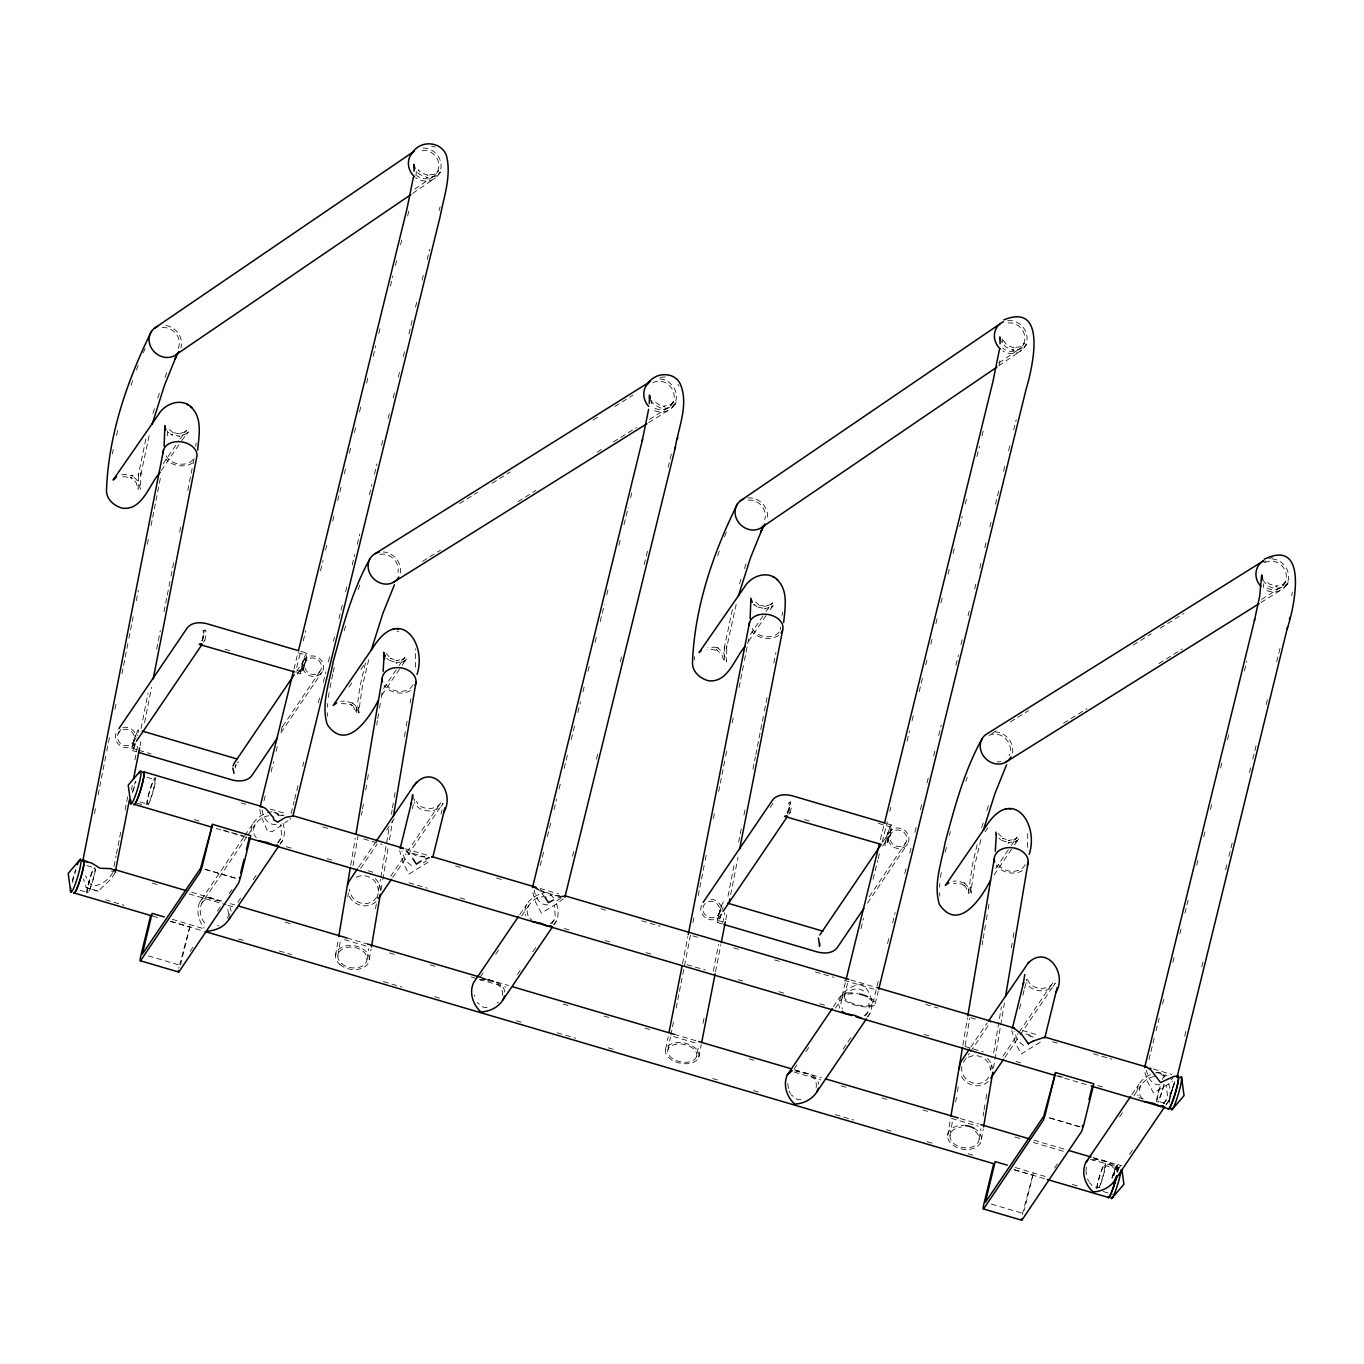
<?xml version="1.0" encoding="UTF-8"?>
<svg xmlns="http://www.w3.org/2000/svg" width="1364" height="1364" viewBox="0 0 1364 1364"><rect width="100%" height="100%" fill="white"/><g stroke="black" fill="none" stroke-linecap="round" stroke-linejoin="round"><path stroke-width="0.75" stroke-dasharray="5 3.75" d="M167.499 430.939L167.124 439.668M259.825 809.21L260.729 815.263L267.668 831.614L272.203 831.682L288.009 820.685M262.127 809.892C262.706 817.548 269.185 827.027 277.949 823.822M415.44 667.354L415.304 648.701M1027.586 847.317L1027.757 832.79M651.634 403.642L651.839 400.419M1002.523 342.415L1002.608 339.039M228.623 914.545L227.328 906.685M251.147 831.426C251.112 819.338 264.122 811.87 275.017 811.495L279.944 817.241M502.31 995.379C504.544 983.239 486.539 975.72 477.451 981.551M816.115 1087.5C818.315 1076.537 804.726 1071.217 795.911 1071.627M1114.456 1175.325C1116.69 1163.185 1098.685 1155.683 1089.614 1161.497M327.343 707.268L327.718 703.364M939.506 887.231L939.864 883.326M195.768 446.454L196.126 442.993M782.118 615.505L782.476 612.044M115.053 872.943L110.859 879.234L98.14 891.152L86.154 887.606L83.426 878.962M180.508 965.081L190.397 924.656L179.724 964.365M415.952 175.53L416.429 171.54M1263.32 587.509L1263.797 583.587M1085.983 1170.841L1086.46 1167.09M1291.759 595.676L1292.356 591.942M335.527 955.533L338.357 938.756M350.719 865.305L355.305 838.042M337.846 955.806L340.659 939.012M347.735 897.052L348.434 892.857M353.02 865.577L357.982 836.2M361.511 815.212L362.21 811.017M362.568 808.92L363.625 802.629M365.74 790.029L367.155 781.64M367.513 779.543L368.57 773.252M376.703 724.983L377.402 720.789M377.76 718.692L379.175 710.286M379.516 708.189L380.931 699.8M381.289 697.703L382.346 691.412M367.001 959.216L368.774 948.713M375.492 908.799L376.907 900.393M377.265 898.296L380.437 879.388M380.795 877.274L389.286 826.857M391.4 814.257L392.116 810.063M392.457 807.965L393.872 799.56M394.23 797.463L395.645 789.057M404.494 736.543L405.909 728.137M406.25 726.04L407.666 717.635M410.138 702.92L410.854 698.726M369.32 959.472L371.076 948.969M380.982 890.146L382.397 881.741M382.755 879.644L388.058 848.135M389.473 839.73L392.662 820.821M947.69 1135.496L950.503 1118.702M962.865 1045.267L967.468 1017.987M949.992 1135.769L952.822 1118.974M955.653 1102.197L957.051 1093.792M957.409 1091.694L958.466 1085.403M965.183 1045.54L969.77 1018.26M982.131 944.809L982.847 940.614M983.205 938.517L984.262 932.226M984.603 930.112L986.019 921.723M986.377 919.626L987.792 911.237M988.15 909.14L989.207 902.832M979.164 1139.162L980.921 1128.659M983.052 1116.059L983.751 1111.865M984.109 1109.75L985.524 1101.362M985.882 1099.248L987.297 1090.842M990.827 1069.836L992.242 1061.448M993.657 1053.042L1001.432 1006.82M1011.338 947.997L1012.753 939.608M1013.111 937.494L1014.526 929.106M981.466 1139.434L983.239 1128.932M993.486 1068.012L1004.45 1002.881M328.264 697.498L329.662 689.587M330.003 687.609L332.748 674.123M940.427 877.461L941.467 871.528M414.213 800.787L414.52 799.168M999.13 364.734L999.863 360.846M1026.359 980.75L1026.666 979.13M94.474 813.609L95.702 807.352M98.174 794.837L99.401 788.562M99.811 786.482L101.038 780.208M101.448 778.128L102.675 771.871M103.084 769.773L106.375 753.081M106.784 750.984L108.012 744.727M108.421 742.647L109.649 736.372M114.985 709.246L116.213 702.972M121.942 673.748L123.169 667.49M123.595 665.41L124.823 659.136M125.232 657.056L128.506 640.347M128.915 638.267L130.143 632.009M130.552 629.912L131.779 623.655M132.206 621.575L133.433 615.3M136.298 600.689L138.344 590.254M147.363 544.338L148.591 538.064M151.063 525.549L152.291 519.275M152.7 517.195L153.927 510.937M154.337 508.84L155.564 502.583M155.973 500.486L160.901 475.439M113.996 866.328L116.059 855.893M116.469 853.796L117.696 847.538M118.105 845.458L119.333 839.184M119.742 837.104L120.97 830.829M125.079 809.96L126.306 803.703M126.716 801.606L127.943 795.348M134.917 759.85L138.19 743.158M141.072 728.529L148.045 693.048M156.655 649.196L160.338 630.407M164.038 611.618L165.266 605.36M165.675 603.28L166.902 597.006M167.312 594.926L170.585 578.217M170.994 576.137L172.239 569.862M172.648 567.782L173.876 561.525M179.605 532.284L180.849 526.027M187.806 490.546L192.733 465.482M193.142 463.402L194.37 457.128M131.438 789.62L132.257 785.442M140.049 745.784L140.867 741.607M144.567 722.818L151.523 687.32M665.734 1049.086L668.189 1036.606M682.512 963.751L687.814 936.693M668.002 1049.649L670.457 1037.151M670.866 1035.071L672.094 1028.831M672.503 1026.751L673.731 1020.494M676.169 1008.013L677.397 1001.773M677.806 999.693L679.033 993.435M679.442 991.355L680.67 985.115M681.079 983.035L690.491 935.158M692.946 922.661L694.174 916.42M698.249 895.602L699.476 889.362M699.885 887.282L701.113 881.025M701.522 878.945L704.796 862.304M705.205 860.224L706.433 853.966M713.389 818.588L714.617 812.33M718.692 791.529L719.919 785.272M720.328 783.192L725.239 758.214M725.648 756.133L726.876 749.893M732.195 722.835L733.423 716.577M739.135 687.439L740.362 681.199M740.771 679.119L744.045 662.461M744.454 660.381L745.682 654.14M746.091 652.043L747.319 645.803M747.728 643.723L748.955 637.482M696.51 1056.606A14.697 8.883 11.1 0 0 677.55 1044.04A14.697 8.883 11.1 0 0 672.708 1058.737A14.697 8.883 11.1 0 0 696.51 1056.606L698.556 1046.188M703.057 1023.29L704.284 1017.033M713.287 971.219L718.606 944.144M722.698 923.309L724.744 912.891M728.018 896.233L734.548 862.918M738.64 842.082L739.868 835.842M740.277 833.762L741.505 827.505M743.96 815.007L745.187 808.767M752.962 769.194L755.417 756.696M755.827 754.616L757.054 748.359M757.463 746.279L758.691 740.038M759.1 737.958L760.328 731.701M760.737 729.621L761.965 723.363M762.374 721.283L764.011 712.963M764.42 710.883L765.647 704.625M766.057 702.545L767.284 696.288M773.831 662.972L775.877 652.555M698.777 1057.151A17.033 10.298 11.1 0 0 676.8 1042.59A17.033 10.298 11.1 0 0 671.19 1059.623A17.033 10.298 11.1 0 0 698.777 1057.151L701.232 1044.654M715.537 971.765L720.857 944.689M725.767 919.694L727.404 911.357M730.678 894.699L738.043 857.206M112.325 453.666L113.246 449.608M333.174 672.23L334.453 666.57M945.337 852.193L946.616 846.533M202.571 640.228L204.464 632.385M787.949 812.296L789.841 804.47M439.174 210.55L440.078 206.731M235.665 766.585L236.143 764.641M293.976 669.008L298 652.606M264.019 800.685L265.537 794.53M271.078 771.99L273.584 761.743M276.108 751.496L277.608 745.341M281.137 731.002L282.655 724.847M296.738 667.473L300.779 651.071M303.285 640.824L305.809 630.577M320.506 570.766L323.029 560.451M325.57 550.135L327.087 543.946M332.663 521.253L334.692 513M337.726 500.639L341.273 486.198M344.308 473.82L345.825 467.63M349.372 453.189L350.889 447M354.435 432.558L355.97 426.386M359.516 411.945L361.034 405.756M366.609 383.062L368.621 374.81M373.19 356.243L375.714 345.945M378.766 333.566L380.795 325.314M390.411 286.116L392.951 275.801M395.475 265.503L396.992 259.313M400.539 244.872L402.073 238.683M407.631 215.989L409.166 209.8M291.146 813.456L294.164 801.162M294.658 799.116L298.187 784.76M302.723 766.312L303.729 762.22M318.323 702.784L320.335 694.583M323.353 682.29L325.877 672.043M328.4 661.796L329.9 655.641M333.43 641.302L334.436 637.21M338.988 618.625L342.535 604.184M345.586 591.806L347.615 583.553M352.168 564.986L354.708 554.671M357.232 544.355L359.772 534.04M369.405 494.825L371.929 484.51M374.469 474.195L377.01 463.879M381.562 445.312L383.591 437.06M388.16 418.492L389.678 412.303M393.224 397.862L394.742 391.656M398.288 377.214L399.805 371.025M403.352 356.584L404.886 350.395M408.927 333.89L412.474 319.449M415.526 307.07L417.555 298.818M422.107 280.251L423.624 274.062M427.171 259.603L429.711 249.288M412.371 808.596L413.36 804.555M441.032 814.052L442.038 809.96M540.28 865.475L541.815 859.286M542.309 857.206L544.355 848.954M547.39 836.558L551.55 819.662M553.989 809.687L556.631 798.997M559.069 789.04L560.587 782.834M564.133 768.375L565.668 762.169M566.162 760.106L568.191 751.854M571.243 739.458L574.909 724.557M577.842 712.588L580.501 701.812M582.922 691.94L584.44 685.734M587.986 671.276L589.504 665.069M595.096 642.342L597.125 634.09M600.16 621.694L604.354 604.644M606.758 594.823L608.293 588.634M618.949 545.242L620.978 536.99M624.013 524.577L628.224 507.459M630.611 497.724L632.146 491.534M572.556 856.285L574.585 848.016M596.443 759.066L598.472 750.797M620.33 661.847L622.359 653.561M644.2 564.611L647.951 549.351M668.087 467.392L671.804 452.251M842.014 996.078L845.544 981.654M880.428 839.627L883.974 825.22M844.282 996.59L847.811 982.182M860.957 928.662L863.497 918.364M873.096 879.251L877.649 860.735M878.16 858.672L880.172 850.437M882.201 842.202L887.248 821.622M889.788 811.324L890.794 807.215M907.009 741.215L909.532 730.899M912.073 720.584L913.59 714.395M919.166 691.719L922.712 677.277M925.747 664.899L927.776 656.647M930.811 644.268L932.328 638.079M935.875 623.638L937.409 617.466M940.955 603.024L942.473 596.835M948.048 574.142L950.06 565.889M953.112 553.511L955.141 545.259M959.693 526.709L962.234 516.393M965.269 504.015L967.298 495.763M976.914 456.582L979.454 446.267M981.978 435.951L983.512 429.762M872.909 1003.222L878.962 978.517M887.572 943.513L889.089 937.341M892.619 922.934L895.142 912.635M904.758 873.54L906.276 867.351M909.805 852.943L911.322 846.771M914.869 832.364L916.386 826.192M920.427 809.722L922.456 801.469M927.026 782.902L929.054 774.633M933.607 756.065L935.124 749.876M938.671 735.435L941.211 725.119M955.908 665.291L958.449 654.959M960.972 644.643L962.49 638.454M968.065 615.761L970.094 607.509M974.663 588.941L976.181 582.752M979.727 568.311L981.245 562.121M984.791 547.68L986.308 541.491M989.855 527.033L991.389 520.843M995.43 504.339L998.994 489.898M1003.546 471.33L1005.063 465.141M1008.61 450.7L1010.127 444.511M1013.691 430.069L1016.214 419.754M875.176 1003.751L878.211 991.389M1019.556 1008.729L1021.056 1002.676M1022.864 995.277L1024.364 989.19M1024.517 988.559L1025.847 983.103M1022.284 1214.54L1033.435 1172.835L1024.245 1210.243M1148.965 1059.589L1150.5 1053.383M1150.926 1051.627L1154.558 1036.845M1155.99 1030.979L1159.127 1018.226M1162.588 1004.109L1164.208 997.561M1172.835 962.404L1174.37 956.198M1179.843 933.863L1181.872 925.61M1184.924 913.215L1188.078 900.376M1196.705 865.236L1198.24 859.03M1203.696 836.763L1205.725 828.511M1210.431 809.415L1211.948 803.208M1220.575 768.051L1222.11 761.845M1227.549 739.663L1229.578 731.394M1244.445 670.883L1246.832 661.165M1184.719 1036.248L1186.748 1027.979M1201.752 966.906L1203.781 958.636M1225.605 869.806L1227.634 861.537M1228.913 856.285L1232.715 840.872M1249.458 772.706L1251.487 764.437M1252.8 759.049L1256.568 743.772M1266.201 704.523L1267.719 698.317M1276.687 661.83L1280.404 646.672M202.435 640.62C204.31 622.12 208.18 631.157 204.532 640.79M787.522 813.865L790.25 801.81M235.307 768L235.853 765.869M116.469 435.338L118.054 429.336M145.88 438.969L138.207 475.627L138.565 472.677L138.139 489.335L135.923 482.157L130.381 477.11L132.206 478.235L124.823 476.667L121.089 477.383M149.153 435.696L140.475 476.155L140.884 472.728L140.458 489.216L137.9 480.912L131.473 475.064L133.229 476.138L124.687 474.331L120.356 475.166M365.467 662.955L360.062 685.887L356.516 711.104L356.277 707.626L356.839 713.56L353.464 706.859L350.565 704.421L352.406 705.546L348.945 703.926L341.426 703.619M368.706 659.716L362.364 686.228L358.834 711.258L358.562 707.217L359.107 713.048L355.203 705.307L351.861 702.477L353.634 703.551L345.28 700.926L340.898 701.318M732.4 609.538L724.216 648.156L724.557 645.206L724.131 661.847L721.931 654.686L716.373 649.639L718.197 650.747L710.814 649.179L707.081 649.912M736.185 604.32L726.466 648.667L726.876 645.257L726.466 661.728L723.892 653.424L717.464 647.576L719.237 648.65L715.077 647.184L707.797 647.406M949.446 835.262L950.435 831.511M977.118 844.81L972.225 865.85L968.662 891.067L968.44 887.572L968.986 893.505L965.61 886.822L962.728 884.384L964.57 885.492L961.109 883.872L953.572 883.565M980.869 839.661L974.527 866.191L970.998 891.221L970.725 887.18L971.27 893.011L969.838 888.885L964.007 882.44L965.78 883.514L957.443 880.871L953.061 881.28M152.956 413.497L155.308 405.568M344.171 630.731L346.439 623.109M739.544 584.031L741.897 576.102M981.671 827.778L983.973 820.105M131.063 385.279L133.655 377.555M157.798 397.964L160.304 390.445M717.703 555.864L720.294 548.14M744.42 568.6L746.926 561.081M986.837 810.506L988.661 805.05M136.434 369.968L138.565 364.324M164.959 377.487L167.022 371.997M358.067 589.674L360.249 583.86M724.557 536.836L726.688 531.193M965.814 781.265L967.281 777.378M243.627 837.377L199.826 901.979C195.768 910.504 198.581 920.836 204.123 928.014M246.816 836.831L201.838 903.121C198.445 910.248 200.559 919.336 206.203 924.656M278.086 842.986L281.666 836.32L280.66 824.521M280.097 844.146C285.161 838.383 285.247 830.028 282.86 823.106M551.772 923.82L555.353 917.154L554.347 905.355M553.784 924.98C558.848 919.217 558.933 910.862 556.546 903.923L563.332 898.808M865.577 1015.941L869.158 1009.275L868.817 1000.034M867.589 1017.101C875.654 1007.365 871.443 992.122 862.508 984.45C848.749 984.348 839.474 995.788 833.489 1006.837M1163.918 1103.766L1167.516 1097.116L1166.51 1085.318M1165.947 1104.925C1171.011 1099.162 1171.096 1090.825 1168.709 1083.886L1172.631 1081.106M235.017 766.602L235.784 764.658M789.909 812.876L791.58 807.147L790.097 801.844M268.844 815.825C259.024 816.371 248.35 828.783 256.227 837.598M553.648 898.075L548.703 892.329C536.939 892.363 521.15 902.678 525.89 915.943M546.401 897.069C536.154 894.562 522.736 906.361 528.652 916.761M840.599 996.368L838.621 1004.381L839.678 1008.064M863.582 990.912C853.301 983.717 835.876 997.357 842.458 1008.883M1150.466 1074.576C1142.469 1077.884 1134.149 1086.733 1138.036 1095.906M1154.677 1076.622C1144.856 1077.168 1134.183 1089.58 1142.06 1098.395M143.22 352.918L145.76 347.172M112.769 872.585C109.052 879.507 101.754 884.673 94.082 885.935L90.57 884.384L85.438 875.773M163.237 463.709L178.769 440.811M179.963 439.055L186.68 430.342L183.85 432.797L185.572 431.706L178.428 434.076L179.826 433.94L172.444 432.388L173.569 433.172L167.977 428.108M161.412 470.512L180.525 442.328M181.736 440.555L188.42 431.877L185.146 434.741L186.851 433.667L178.582 436.395L179.946 436.275L171.387 434.451L172.478 435.235L167.755 431.945L168.863 432.746M118.446 733.082L120.816 729.587M133.416 741.863L136.997 736.577M296.568 671.276L303.746 660.705M297.216 674.123L305.57 661.796M282.655 726.415L320.54 670.577M280.933 732.741L322.364 671.651M244.821 835.621L253.107 823.413M247.992 835.075L255.102 824.606M349.014 687.064L353.788 680.039M360.948 669.502L365.705 662.461M190.176 951.305L194.916 944.314M217.439 911.101L222.179 904.11M229.288 893.625L234.028 886.634M227.191 918.006L230.738 912.772M237.847 902.303L242.57 895.33M253.227 879.627L257.967 872.653M383.557 688.462L397.879 667.337M399.089 665.581L405.006 657.158L402.687 660.006L404.699 657.942L401.647 660.108L403.352 659.034L396.003 660.688L397.401 660.551L390.189 658.283L391.315 659.085L386.268 653.509M381.954 694.975L401.067 666.791M402.261 665.035L406.966 658.386L404.29 661.693L406.284 659.647L402.738 662.171L404.426 661.097L395.918 663.006L397.299 662.887L388.945 660.244L390.053 661.029L386.694 658.198M358.63 867.163L375.083 842.918M360.642 868.357L377.095 844.094M386.489 830.233L394.708 818.11M390.684 876.302L405.961 853.779M407.137 852.057L441.084 802.066C438.219 809.977 420.896 811.563 416.497 801.401M392.696 877.478L406.796 856.694M407.972 854.972L443.078 803.277C439.191 812.756 419.72 814.393 414.434 802.492M519.701 914.715L526.794 904.23M480.264 976.982L485.004 970.009M495.661 954.306L500.383 947.315M521.696 915.909L528.789 905.44M517.45 974.425L522.173 967.434M532.83 951.731L537.569 944.758M750.422 634.465L764.761 613.323M765.954 611.566L772.672 602.854L769.859 605.326L771.581 604.218L764.437 606.588L765.835 606.468L758.435 604.9L759.56 605.684L753.985 600.637M748.614 641.268L767.727 613.084M770.114 807.42L774.957 800.532M718.794 913.948L721.181 910.419M883.139 841.588L889.123 832.79M882.593 846.192L890.948 833.864M869.209 896.745L905.918 842.645M867.487 903.07L907.742 843.719M794.07 1069.103L798.81 1062.13M805.902 1051.661L810.642 1044.671M835.484 1008.03L842.594 997.561M985.013 831.87L988.593 826.601M843.088 1049.086L851.375 1036.879M995.72 868.425L1010.042 847.3M1011.236 845.527L1017.152 837.121L1014.833 839.968L1016.845 837.888L1013.793 840.071L1015.498 838.979L1008.166 840.65L1009.548 840.514L1002.352 838.246L1003.478 839.031L998.414 833.455M994.117 874.921L1013.213 846.754M1014.407 844.998L1019.13 838.349L1016.453 841.656L1018.431 839.593L1014.901 842.117L1016.589 841.059L1008.081 842.969L1009.445 842.85L1001.108 840.207L1002.199 840.991L998.84 838.144M970.793 1047.126L987.229 1022.881M963.393 1062.164L969.275 1053.502M970.452 1051.763L990.417 1022.318M1002.847 1056.265L1018.107 1033.741M1019.283 1032.019L1053.247 982.029C1049.871 991.389 1029.155 990.724 1027.331 977.835M1004.842 1057.441L1018.942 1036.657M1020.119 1034.918L1055.242 983.239C1051.422 992.668 1031.798 994.22 1026.598 982.455M1054.56 1168.027L1059.299 1161.037M1131.847 1094.678L1138.957 1084.192M1119.639 1116.809L1124.379 1109.836M1133.842 1095.872L1140.952 1085.403M1129.597 1154.37L1134.336 1147.397M202.673 639.75L201.855 640.722L204.208 634.925L202.997 630.662L204.89 630.628M788.051 811.819C792.586 809.943 785.425 801.555 790.268 802.697M770.114 609.555L774.411 604.388L771.154 607.253L772.842 606.179L764.573 608.907L765.954 608.787L757.378 606.98L758.486 607.764L753.746 604.457L754.855 605.258M671.889 407.785L676.68 401.664L674.43 404.528M1284.053 587.748L1288.844 581.61L1286.576 584.491M203.389 642.188L204.958 640.159M788.733 814.291L790.336 812.245M436.446 173.467L438.611 170.705L434.315 174.217L426.864 175.308L427.938 175.325L420.93 172.529L418.219 169.852L419.004 170.977M438.304 174.865L440.487 172.086L435.235 176.348L426.608 177.627L427.648 177.644L419.532 174.387L416.395 171.284M1022.437 345.979L1024.603 343.217L1020.306 346.729L1012.872 347.837L1013.946 347.854L1006.939 345.041L1003.103 340.25M1024.296 347.394L1026.478 344.598L1021.244 348.86L1012.617 350.139L1013.657 350.156L1005.541 346.899L1000.954 341.153M201.838 903.121C205.504 896.574 214.182 898.45 219.792 900.956M280.438 839.491L277.523 842.577M670.27 406.114L674.686 400.453L670.883 404.494L663.586 406.302L664.66 406.319L660.892 405.739L654.464 401.783M554.142 920.325L549.709 924.263M867.93 1012.446L863.514 1016.385M1282.433 586.06L1286.849 580.416L1283.047 584.457L1275.732 586.264L1276.823 586.281L1269.577 584.15L1266.61 581.746M1166.288 1100.288L1163.356 1103.357M199.826 901.979C202.707 896.233 210.465 896.148 214.881 900.155L222.792 901.519M280.285 843.395L282.467 840.65M553.972 924.212L556.154 921.484M867.777 1016.351L869.959 1013.605M1166.135 1104.175L1168.317 1101.447M290.089 819.304L290.89 818.349M237.131 762.936L238.717 761.828M560.945 898.109L555.608 901.809M1171.045 1079.742L1173.091 1078.072M497.212 1003.017L498.423 1002.063M674.038 405.057L675.538 403.915L667.917 408.143L660.227 407.972L652.776 403.403L650.185 399.805M1263.985 562.326L1265.809 560.928M1286.201 585.02L1287.701 583.86L1280.08 588.106L1272.39 587.935L1268.35 586.145L1262.348 579.768M423.283 862.849L426.574 860.82M428.143 862.184L409.03 874.051L403.301 863.242L399.669 850.642M1040.289 1042.147L1021.193 1054.014L1015.447 1043.204L1011.815 1030.587M414.724 189.17L433.991 176.041M412.695 193.364L435.457 177.866M998.977 362.875L1019.982 348.553M998.687 365.876L1021.448 350.377M556.546 903.923L541.355 913.045L535.626 902.201L531.994 889.584M1168.709 1083.886L1153.518 1092.99L1147.789 1082.164L1144.14 1069.546M459.617 503.572L477.673 492.285M492.114 483.248L510.17 471.961M593.221 419.993L600.433 415.491M614.874 406.455L632.93 395.151M422.601 561.337L440.589 550.084M517.996 501.662L536.001 490.392M597.193 452.115L604.388 447.614M613.391 441.97L636.8 427.341M649.4 419.464L667.388 408.194M648.753 422.601L668.548 410.206M995.959 730.968L988.73 735.486A14.663 13.009 43.2 0 1 999.249 734.804A14.851 13.18 43.2 0 1 1010.144 752.451A14.663 13.009 43.2 0 1 1008.968 755.707M1010.4 721.931L1028.456 710.644M1133.16 645.138L1151.216 633.834M1160.235 628.19L1183.696 613.51M1063.545 723.278L1086.955 708.649M1158.957 663.603L1182.349 648.957M1261.547 599.41L1279.551 588.157M1260.916 602.547L1280.711 590.169M217.558 925.866L218.752 925.218M1268.861 558.66L1272.39 557.279M557.978 897.938L561.559 896.54M1155.615 1072.922L1160.866 1072.274L1164.004 1075.395M660.244 377.317L665.564 376.941M397.026 631.327L398.748 631.174M424.698 856.882L417.537 856.558L410.7 852.756L425.022 857.018M559.939 895.432L549.88 895.5M282.519 815.706L275.238 814.206M547.629 904.844C539.547 905.44 535.217 896.796 534.279 889.959M1159.792 1084.789C1151.881 1085.403 1147.431 1076.997 1146.527 1070.246M504.833 992.037C503.896 984.331 495.558 980.699 488.568 980.972L481.731 978.056M487.136 1007.621L483.265 1007.212L477.247 1002.574M800.941 1099.742L797.07 1099.333L791.035 1094.695M1095.428 1187.174L1099.299 1187.584M1033.366 1037.134L1026.12 1035.003M1165.691 1076.094L1158.445 1073.962M795.519 1070.177L802.373 1073.093C809.346 1072.837 817.701 1076.452 818.639 1084.158M1093.877 1158.019L1100.731 1160.935C1107.704 1160.662 1116.059 1164.293 1116.997 1171.983M431.587 146.136L435.269 147.073M887.163 823.737L891.255 824.93M300.592 651.31L306.627 653.083M878.416 823.362L890.675 826.976M298 652.742L306.065 655.129M804.453 819.594L812.603 821.998M224.907 649.23L232.954 651.6M297.352 670.559L301.376 671.753M296.789 672.605L300.813 673.782M132.922 748.529L136.963 749.723M138.975 750.319L151.063 753.883M718.299 920.615L722.34 921.791M717.737 922.644L721.761 923.837M132.342 750.575L136.383 751.769M270.294 809.057L286.662 813.865M405.21 848.766L429.745 855.995M540.11 888.476L558.507 893.897M850.812 979.949L877.393 987.775M1022.523 1030.502L1038.874 1035.31M1153.33 1069.018L1171.727 1074.423M241.053 802.85L249.237 805.272M273.755 812.484L283.985 815.502M322.825 826.925L330.992 829.329M363.694 838.962L382.091 844.384M455.678 866.038L463.862 868.442M496.564 878.075L504.748 880.479M539.496 890.709L564.014 897.938M600.808 908.765L608.992 911.169M641.694 920.802L660.091 926.224M692.793 935.84L700.977 938.261M733.679 947.878L741.846 950.282M774.564 959.915L782.731 962.319M815.433 971.952L833.83 977.374M844.06 980.375L876.762 990.008M925.815 1004.45L938.074 1008.064M970.793 1017.68L978.96 1020.101M1025.984 1033.929L1034.151 1036.35M1052.548 1041.755L1060.732 1044.159M1093.434 1053.792L1111.831 1059.214M1156.791 1072.445L1167.021 1075.463M146.971 777.327L154.626 779.577M1160.201 1086.443A12.856 1.552 -73.6 0 0 1157.61 1101.191L1167.175 1104.005M140.032 801.947L147.687 804.197M194.285 819.594L202.469 821.998M286.269 846.669L294.454 849.073M327.155 858.706L335.339 861.11M368.041 870.744L376.208 873.148M408.91 882.781L427.307 888.186M460.026 897.819L468.193 900.223M564.27 928.509L572.437 930.913M605.156 940.546L613.323 942.95M646.024 952.584L654.208 954.988M686.91 964.621L705.307 970.026M738.009 979.659L746.193 982.063M778.895 991.696L787.062 994.1M819.781 1003.734L827.948 1006.138M924.025 1034.424L932.192 1036.828M964.911 1046.461L983.308 1051.866M1016.01 1061.499L1024.176 1063.903M1097.764 1085.574L1105.948 1087.978M1138.65 1097.611L1146.817 1100.015M136.946 803.123L143.067 804.931M223.167 830.045L243.303 835.962M1058.157 1075.855L1066.205 1078.225M216.143 828.442L246.816 837.462M1056.265 1075.77L1086.92 1084.789M204.753 869.158L236.978 878.638L204.719 869.26M1080.015 1126.834L1047.808 1117.355L1079.981 1126.92M1117.849 1164.583L1120.901 1165.487M191.778 892.295L222.434 901.314M230.618 903.718L234.693 904.929M347.121 938.023L367.564 944.041M479.992 977.136L508.602 985.558M674.174 1034.304L696.663 1040.92M794.769 1069.802L821.35 1077.628M960.341 1118.548L978.738 1123.97M1033.929 1140.219L1066.631 1149.835M1093.212 1157.661L1117.73 1164.89M485.158 978.926L493.563 981.398M111.422 871.05L119.606 873.454M152.308 883.088L160.492 885.492M189.102 893.914L225.895 904.741M227.941 905.355L238.154 908.356M285.178 922.2L293.345 924.604M344.444 939.66L368.979 946.872M389.422 952.89L397.589 955.294M430.308 964.928L438.475 967.332M471.177 976.965L477.315 978.772M479.361 979.369L505.925 987.195M563.162 1004.04L571.346 1006.444M604.047 1016.078L612.231 1018.482M644.933 1028.115L653.1 1030.519M673.543 1036.538L698.078 1043.75M749.177 1058.805L757.344 1061.209M794.138 1072.036L820.719 1079.862M841.162 1085.88L849.329 1088.284M882.031 1097.918L890.215 1100.322M922.916 1109.955L931.101 1112.359M951.543 1118.378L978.107 1126.204M1014.901 1137.03L1023.085 1139.434M1033.298 1142.452L1063.954 1151.472M1090.535 1159.298L1117.201 1166.902M86.972 865.611L92.701 867.316M1104.414 1165.214L1117.798 1169.153M86.154 887.606L98.14 891.152M80.033 890.249L87.688 892.499M1103.22 1191.522L1112.785 1194.352M105.54 899.814L123.936 905.236M172.273 919.319L203.662 928.696M238.41 938.926L246.577 941.348M279.296 950.964L291.555 954.578M383.54 981.654L401.937 987.076M434.639 996.709L442.823 999.113M516.393 1020.766L524.577 1023.188M557.279 1032.804L575.676 1038.226M608.378 1047.859L616.562 1050.263M712.639 1078.549L720.806 1080.953M753.508 1090.586L761.692 1092.99M835.279 1114.644L853.676 1120.066M886.378 1129.699L894.545 1132.103M927.264 1141.736L935.431 1144.14M968.133 1153.756L976.317 1156.178M1015.31 1167.516L1045.813 1176.638M1072.377 1184.446L1080.561 1186.868M152.717 916.096L158.753 917.887M170.841 921.433L188.965 926.77M1013.878 1169.63L1032.002 1174.95M170.33 921.314L203.031 930.93M1014.526 1169.835L1045.182 1178.871M148.335 955.908L178.531 964.808M991.372 1204.105L1023.58 1213.585M1023.58 1045.523L1017.561 1040.51L1014.202 1031.286M411.434 865.56L405.415 860.565L401.954 851M540.127 889.618L546.299 894M529.914 918.432L531.858 920.154M1089.393 1182.537L1092.053 1185.452M541.764 893.164L543.997 896.08M677.993 384.563L679.033 386.097M1087.466 1178.888L1088.881 1181.377M789.108 1091.064L790.523 1093.536M788.46 1088.506L787.727 1083.647M474.178 994.919L474.655 996.368M230.09 907.503L231.147 911.203M939.54 892.67L939.881 896.216M694.157 656.425L694.464 659.886M327.394 712.707L327.718 716.253M1086.068 1171.488L1086.324 1174.881M146.613 804.675A14.868 1.79 -73.6 0 1 152.478 782.459A14.868 1.79 -73.6 0 1 155.002 783.993A14.868 1.79 -73.6 0 1 147.841 805.408M133.178 791.325A12.856 1.552 -73.6 0 1 135.991 781.913M132.257 792.689A17.272 2.08 -73.6 0 1 135.582 781.333M95.48 869.482A14.868 1.79 -73.6 0 1 87.825 893.71M86.614 892.96A14.868 1.79 -73.6 0 1 93.553 868.305M72.531 882.508A12.856 1.552 -73.6 0 1 75.992 870.198M72.258 880.974A17.272 2.08 -73.6 0 1 75.583 869.635M1096.622 1188.232A14.868 1.79 -73.6 0 1 1102.283 1168.096A14.868 1.79 -73.6 0 1 1105.283 1166.817A14.868 1.79 -73.6 0 1 1099.623 1186.953M1097.031 1188.573A12.856 1.552 -73.6 0 1 1101.771 1170.21A12.856 1.552 -73.6 0 1 1104.584 1169.016A12.856 1.552 -73.6 0 1 1098.872 1187.805M1117.525 1170.431A14.868 1.79 -73.6 0 0 1112.171 1178.308A14.697 1.773 -73.6 0 1 1117.44 1170.619M1119.043 1168.232A17.272 2.08 -73.6 0 1 1121.396 1165.777M1112.018 1177.865A17.272 2.08 -73.6 0 1 1117.491 1164.856A17.272 2.08 -73.6 0 1 1117.662 1171.949M1162.418 1079.436A14.868 1.79 -73.6 0 1 1165.623 1076.094M1164.174 1084.312A14.868 1.79 -73.6 0 1 1157.763 1102.385M1156.553 1101.652A14.868 1.79 -73.6 0 1 1160.065 1086.051M1163.748 1084.926A12.856 1.552 -73.6 0 1 1157.61 1101.191M1163.952 1077.185A12.856 1.552 -73.6 0 1 1164.549 1076.554M1172.307 1089.666A14.868 1.79 -73.6 0 0 1168.982 1103.186A14.697 1.773 -73.6 0 1 1174.592 1083.221M1173.483 1086.136A14.868 1.79 -73.6 0 1 1174.66 1083.05M1174.864 1081.516A17.272 2.08 -73.6 0 0 1168.863 1101.652A17.033 2.063 -73.6 0 1 1174.796 1081.737M135.138 744.829A10.81 1.296 -73.6 0 1 131.984 749.075A10.81 1.296 -73.6 0 1 135.957 734.071A10.81 1.296 -73.6 0 1 138.412 732.434M135.172 743.926A8.678 1.04 -73.6 0 1 132.666 746.926A8.678 1.04 -73.6 0 1 136.264 734.19A8.678 1.04 -73.6 0 1 137.508 735.605M135.241 742.954A10.81 10.042 34.1 0 1 119.759 745.392A10.81 10.042 34.1 0 1 118.225 729.945M122.879 727.455A10.81 10.042 34.1 0 1 136.042 735.179M721.386 914.34A10.81 1.296 -73.6 0 1 717.345 921.962A10.81 1.296 -73.6 0 1 721.044 906.907A10.81 1.296 -73.6 0 1 723.79 904.52M721.232 913.948A8.678 1.04 -73.6 0 1 718.027 920.291A8.678 1.04 -73.6 0 1 720.499 909.259A8.678 1.04 -73.6 0 1 723.295 904.844M722.886 907.691A8.678 1.04 -73.6 0 1 722.443 909.635M720.618 915.022A10.81 10.042 34.1 0 1 706.313 918.262A10.81 10.042 34.1 0 1 702 904.076M710.985 899.268A10.81 10.042 34.1 0 1 721.42 907.265M178.82 968.235A8.883 1.074 -73.6 0 1 179.025 967.264M1111.984 1177.985A17.033 2.063 -73.6 0 1 1117.372 1165.163A17.033 2.063 -73.6 0 1 1117.542 1172.153M423.079 148.079A17.067 15.805 48.5 0 1 440.606 169.869A17.067 15.805 48.5 0 1 415.508 177.49M422.09 150.415A14.731 13.64 48.5 0 1 438.577 168.556A14.731 13.64 48.5 0 1 416.77 175.717M165.897 325.519A17.084 15.192 41.9 0 1 180.832 347.956M162.18 327.616A14.748 13.111 41.9 0 1 176.774 334.76A14.748 13.111 41.9 0 1 177.167 350.139M192.631 462.89A17.238 12.037 9.6 0 1 189.272 464.647A16.948 11.833 9.6 0 1 165.879 459.122M193.091 459.583A14.885 10.383 9.6 0 1 188.01 463.146A14.629 10.213 9.6 0 1 167.823 458.389A14.885 10.383 9.6 0 1 165.504 453.07M376.055 901.536A17.033 15.822 34.1 0 1 347.973 893.267M375.322 878.621A17.033 15.822 34.1 0 1 380.556 890.249M376.583 897.086A14.697 13.657 34.1 0 1 360.625 903.019A14.697 13.657 34.1 0 1 349.542 889.123M356.328 877.274A14.697 13.657 34.1 0 1 372.304 878.876A14.697 13.657 34.1 0 1 377.913 893.778M659.767 378.936A17.084 15.771 50 0 1 675.93 400.692A17.084 15.771 50 0 1 652.18 409.268M652.776 382.704A14.748 13.606 50 0 1 670.696 386.933A14.748 13.606 50 0 1 671.054 405.279A14.748 13.606 50 0 1 653.254 407.376M400.181 573.204A16.982 15.072 43.2 0 0 400.487 569.078A17.203 15.26 43.2 0 0 383.318 551.943M379.857 554.364A14.663 13.009 43.2 0 1 387.103 554.841A14.851 13.18 43.2 0 1 397.998 572.488M410.428 690.576A17.05 12.634 8.7 0 1 383.983 685.137M413.002 684.694A14.714 10.912 8.7 0 1 400.249 691.378A14.714 10.912 8.7 0 1 386.046 684.472M870.863 998.414A17.033 5.968 13.8 0 1 866.617 1006.973A17.033 5.968 13.8 0 1 842.594 998.141A17.033 5.968 13.8 0 1 857.922 993.657M869.192 998.619A14.697 5.149 13.8 0 1 866.242 1006.018A14.697 5.149 13.8 0 1 845.322 999.079A14.697 5.149 13.8 0 1 855.535 994.1M1007.655 320.693A17.067 15.805 48.5 0 1 1026.887 341A17.067 15.805 48.5 0 1 1002.711 350.855M1008.081 322.944A14.731 13.64 48.5 0 1 1024.569 341.068A14.731 13.64 48.5 0 1 1002.762 348.246M747.677 497.945A17.084 15.192 41.9 0 1 763.26 504.458A17.084 15.192 41.9 0 1 766.824 520.468M748.171 500.128A14.748 13.111 41.9 0 1 761.624 505.754A14.748 13.111 41.9 0 1 764.71 519.565M778.639 635.402A17.238 12.037 9.6 0 1 775.264 637.159A16.948 11.833 9.6 0 1 751.871 631.651M779.083 632.095A14.885 10.383 9.6 0 1 774.019 635.675A14.629 10.213 9.6 0 1 753.815 630.918A14.885 10.383 9.6 0 1 752.195 628.327M780.685 626.963A14.885 10.383 9.6 0 1 780.379 629.657M1271.93 558.899A17.084 15.771 50 0 1 1288.093 580.655A17.084 15.771 50 0 1 1264.326 589.231M1264.922 562.667A14.748 13.606 50 0 1 1282.859 566.878A14.748 13.606 50 0 1 1283.217 585.241A14.748 13.606 50 0 1 1265.417 587.338M1012.344 753.167A16.982 15.072 43.2 0 0 1012.651 749.041A17.203 15.26 43.2 0 0 995.481 731.905M1000.869 761.606A14.663 13.009 43.2 0 1 997.272 761.845M1022.574 870.539A17.05 12.634 8.7 0 1 996.129 865.083M1025.148 864.657A14.714 10.912 8.7 0 1 1012.395 871.34A14.714 10.912 8.7 0 1 998.192 864.435M973.691 1128.113A17.033 11.935 9.6 0 1 975.243 1147.687A17.033 11.935 9.6 0 1 948.764 1140.389A17.033 11.935 9.6 0 1 963.871 1125.402M975.362 1131.387A14.697 10.298 9.6 0 1 972.396 1146.885A14.697 10.298 9.6 0 1 951.083 1140.27A14.697 10.298 9.6 0 1 961.432 1127.073M988.218 1081.481A17.033 15.822 34.1 0 1 960.597 1074.576M987.468 1058.583A17.033 15.822 34.1 0 1 992.617 1068.796M988.747 1077.049A14.697 13.657 34.1 0 1 970.98 1082.334A14.697 13.657 34.1 0 1 962.063 1065.489M968.491 1057.236A14.697 13.657 34.1 0 1 990.434 1070.126M788.58 811.086L787.233 812.791L788.511 811.137M150.006 800.054A12.856 1.552 -73.6 0 0 154.985 779.799A12.856 1.552 -73.6 0 0 148.488 795.826A12.856 1.552 -73.6 0 0 150.006 800.054M90.007 888.339A12.856 1.552 -73.6 0 0 94.969 868.084A12.856 1.552 -73.6 0 0 88.472 884.128A12.856 1.552 -73.6 0 0 90.007 888.339M302.927 668.479A10.81 10.042 34.1 0 0 320.762 673.714A10.81 10.042 34.1 0 0 315.459 656.357A10.81 10.042 34.1 0 0 302.927 668.479M304.922 668.019A8.678 8.065 34.1 0 0 319.244 672.23A8.678 8.065 34.1 0 0 314.999 658.283A8.678 8.065 34.1 0 0 304.922 668.019M117.798 739.322A8.678 8.065 34.1 0 0 132.12 743.533A8.678 8.065 34.1 0 0 127.875 729.587A8.678 8.065 34.1 0 0 117.798 739.322M302.757 670.287A10.81 1.296 -73.6 0 0 306.934 653.271A10.81 1.296 -73.6 0 0 301.478 666.74A10.81 1.296 -73.6 0 0 302.757 670.287M302.944 668.94A8.678 1.04 -73.6 0 0 306.303 655.266A8.678 1.04 -73.6 0 0 301.921 666.092A8.678 1.04 -73.6 0 0 302.944 668.94M888.322 840.548A10.81 10.042 34.1 0 0 906.139 845.799A10.81 10.042 34.1 0 0 900.854 828.425A10.81 10.042 34.1 0 0 888.322 840.548M890.3 840.088A8.678 8.065 34.1 0 0 904.622 844.316A8.678 8.065 34.1 0 0 900.376 830.369A8.678 8.065 34.1 0 0 890.3 840.088M703.193 911.391A8.678 8.065 34.1 0 0 717.498 915.602A8.678 8.065 34.1 0 0 713.253 901.655A8.678 8.065 34.1 0 0 703.193 911.391M887.367 842.134A10.81 1.296 -73.6 0 0 891.544 825.118A10.81 1.296 -73.6 0 0 886.089 838.587A10.81 1.296 -73.6 0 0 887.367 842.134M887.555 840.787A8.678 1.04 -73.6 0 0 890.914 827.113A8.678 1.04 -73.6 0 0 886.532 837.939A8.678 1.04 -73.6 0 0 887.555 840.787M339.943 964.553A17.033 11.935 9.6 0 0 368.536 962.507A17.033 11.935 9.6 0 0 348.792 945.474A17.033 11.935 9.6 0 0 339.943 964.553M341.648 963.598A14.697 10.298 9.6 0 0 366.336 961.825A14.697 10.298 9.6 0 0 349.286 947.11A14.697 10.298 9.6 0 0 341.648 963.598"/><path stroke-width="1.5" d="M384.188 654.515L384.46 658.659L383.608 652.214L385.057 656.323L384.188 654.567L383.131 671.344M996.334 834.478L995.277 851.307M414.11 171.216L413.821 164.413L414.946 168.625M649.315 403.488L649.537 395.014L649.895 399.243L649.452 396.873M1000.119 343.728L999.829 336.925L1000.579 339.738M164.123 446.079L164.891 425.687L165.607 429.899L165.044 427.171M232.835 768.051L234.028 773.32M417.043 674.413C426.983 643.876 401.016 607.372 375.646 643.672L333.191 705.444L336.772 702.869M750.132 618.591L750.899 598.216L752.263 602.308M818.434 938.006L819.645 945.951M1029.206 854.358C1039.129 823.839 1013.162 787.318 987.792 823.634L945.337 885.406L948.935 882.832M197.661 450.035C198.974 435.781 202.827 417.179 190.431 406.574M783.669 622.564C784.965 608.293 788.818 589.691 776.44 579.086M413.411 177.15L406.881 209.289L298.494 650.56M999.403 349.661L992.89 381.801L884.486 823.157M648.616 409.319L642.205 440.879M338.715 936.659L350.36 867.419M356.021 833.847L382.159 678.573M371.434 946.872L380.283 894.358M393.361 816.627L416.003 682.171M950.861 1116.604L962.524 1047.364M967.809 1015.89L994.305 858.536M983.597 1126.834L992.787 1072.206M1005.524 996.572L1028.149 862.116M82.778 861.093L163.561 449.864M115.446 871.033L129.392 800.054M133.484 779.185L139.64 747.864M153.177 678.965L196.638 457.673A17.238 12.037 9.6 0 0 194.319 448.398A16.948 11.833 9.6 0 0 170.926 442.874A17.238 12.037 9.6 0 0 163.203 452.967M669.008 1032.446L682.102 965.831M688.223 934.613L749.552 622.376M701.642 1042.573L715.128 973.845M721.266 942.609L725.358 921.774M729.041 903.036L729.859 898.859M739.68 848.885L782.629 630.185M443.914 812.04C456.173 790.967 431.041 761.538 413.36 786.482L376.259 841.179M675.044 448.773C678.232 427.75 689.349 404.153 680.039 383.455C673.697 371.366 655.283 372.219 648.292 383.131A17.084 15.771 50 0 0 648.753 406.438M1056.077 991.986C1067.483 973.64 1046.921 944.144 1028.081 963.137M1287.19 628.736C1294.095 608.497 1309.662 537.263 1264.206 559.24M411.076 804.129L412.61 794.581L412.985 798.793M1023.239 984.092L1024.773 974.527M1254.369 620.825L1259.688 596.034L1261.683 574.977L1262.621 579.547M1177.183 1076.759A17.272 2.08 -73.6 0 1 1175.785 1091.422A17.033 2.063 -73.6 0 1 1168.215 1108.574A17.272 2.08 -73.6 0 0 1175.785 1091.422A17.033 2.063 -73.6 0 0 1177.081 1077.066L1177.32 1076.077L1173.722 1076.503L1160.594 1082.556L1150.773 1069.751L1145.982 1066.853L1144.635 1067.501L1254.761 619.188M444.459 809.704L444.954 807.676M677.243 439.447L677.738 437.418M1056.623 989.667L1057.1 987.638M1289.406 619.409L1289.884 617.381M150.705 915.517L140.765 956.011A8.883 1.074 -73.6 0 0 140.645 960.614L200.184 872.193A8.883 1.074 -73.6 0 0 202.554 864.912L212.528 824.368L250.771 835.638L240.814 876.165A8.883 1.074 -73.6 0 1 238.444 883.446L178.906 971.884A8.883 1.074 -73.6 0 1 178.428 970.588M240.644 873.182L244.02 859.405M246.441 849.55L249.339 837.752M260.234 806.346L293.465 671.054M400.163 848.613L411.485 802.492M421.169 861.059L416.395 864.111L412.763 858.587M444.306 810.387L432.831 857.155L431.672 856.967M642.597 439.225L532.489 887.555L533.818 886.89L538.627 889.788M675.436 447.136L564.918 897.103L565.156 896.114L561.559 896.54M846.055 979.608L879.422 843.736M878.706 989.326L1026.086 389.303C1032.122 369.064 1048.37 301.666 1003.887 319.858M1012.31 1028.558L1023.631 982.438M993.742 1163.697L983.819 1204.19A8.883 1.074 -73.6 0 0 983.7 1208.811L1043.238 1120.373A8.883 1.074 -73.6 0 0 1045.591 1113.092L1055.566 1072.564L1093.809 1083.817L1083.851 1124.362A8.883 1.074 -73.6 0 1 1081.481 1131.643L1021.943 1220.064A8.883 1.074 -73.6 0 1 1021.483 1218.785M1028.558 1044.074L1021.585 1034.168L1013.657 1027.893M1044.739 1038.106L1056.469 990.349M1089.001 1099.708L1092.376 1085.932M1177.081 1077.066L1287.599 627.082M239.672 877.12L239.365 878.177M1082.709 1125.3L1082.334 1126.613M152.239 424.034L164.396 385.535L176.331 356.089L174.745 359.329L179.093 351.537A17.084 15.192 41.9 0 1 153.365 350.872A17.084 15.192 41.9 0 1 157.713 326.422M371.178 650.338L382.926 613.22L394.435 584.798M738.231 596.545L750.388 558.064L762.323 528.601L760.754 531.841L765.085 524.049A17.084 15.192 41.9 0 1 739.356 523.384A17.084 15.192 41.9 0 1 743.721 498.934M983.342 830.301L995.072 793.166L1006.581 764.761M832.313 1008.576L787.318 1074.934C782.748 1084.806 786.806 1097.168 794.769 1104.09C803.345 1103.681 811.989 1099.554 816.678 1092.172L866.413 1018.84M1130.671 1096.417L1085.659 1162.759C1081.106 1172.648 1085.164 1184.992 1093.127 1191.914C1101.703 1191.522 1110.347 1187.396 1115.019 1180.013L1164.754 1106.681M234.028 763.499L233.056 765.92M207.277 931.135C216.637 930.657 226.833 925.713 230.294 916.54M518.508 916.455L473.513 982.813C468.96 992.685 473.001 1005.029 480.963 1011.969C490.835 1011.508 501.458 1005.933 504.527 996.027M816.678 1092.172L818.332 1088.148M1115.019 1180.013L1116.127 1177.32M1119.571 1175.205L1120.1 1174.131M151.54 331.264C127.057 380.607 108.285 435.645 106.477 490.938C106.682 499.753 114.405 506.01 122.334 508.209C142.794 510.699 149.29 483.879 160.219 472.268M369.78 559.035C351.929 591.124 342.603 627.116 333.038 662.341C329.474 682.529 320.932 704.012 327.207 724.437C346.524 752.809 369.508 717.737 378.374 700.261M737.532 503.793C713.048 553.119 694.276 608.156 692.469 663.467C692.69 672.282 700.414 678.522 708.325 680.721C728.018 683.313 734.702 657.891 745.017 646.553M981.944 738.998C964.092 771.086 954.749 807.079 945.184 842.287C941.637 862.474 933.078 883.974 939.37 904.4C958.687 932.771 981.654 897.683 990.52 880.206M118.992 728.512L186.476 629.009C190.943 621.813 200.61 621.865 207.857 623.996L298.563 650.713M136.434 741.181L202.145 644.319M234.455 762.851L294.181 674.805M212.528 824.368L200.61 868.254L142.299 954.135L152.137 913.386L164.226 916.949M277.369 737.975L252.511 774.633C248.043 781.845 238.359 781.794 231.13 779.645L138.395 752.348M229.186 919.217L278.921 845.885M357.453 868.902L349.235 881.025A17.033 15.822 34.1 0 0 347.701 884.878M378.595 898.279L391.519 879.217M502.873 1000.051L552.608 926.719M703.176 902.337L771.854 801.094C776.321 793.899 786.005 793.933 793.234 796.082L885.117 823.123M723.005 911.493L787.522 816.388M819.832 934.937L880.752 845.117M863.941 908.305L837.888 946.718C833.421 953.913 823.737 953.862 816.507 951.731L723.773 924.434M969.616 1048.865L961.381 1060.987A17.033 15.822 34.1 0 0 959.421 1069.001M988.406 1021.142L1028.746 962.285M990.741 1078.225L1003.665 1059.18M1055.566 1072.564L1043.716 1116.315L985.337 1202.332L995.174 1161.582L1007.263 1165.146M647.542 384.102L650.202 380.709M416.6 782.322L413.36 786.482M787.318 1074.934L792.296 1070.57M1085.659 1162.759L1087.841 1160.031M139.708 771.683L128.199 785.135L130.722 803.635M79.709 859.968L68.2 873.42L70.706 891.937M1172.529 1109.085L1184.037 1095.633L1181.514 1077.117M1112.393 1197.745L1123.902 1184.276L1121.941 1169.886M413.036 151.933C421.152 139.878 441.39 141.481 446.42 155.513C451.654 175.837 443.829 196.842 440.095 216.791L292.902 816.081L285.4 817.428L277.762 822.117L273.789 819.798L273.226 817.224C269.254 813.95 266.44 806.363 260.541 806.84M116.4 477.11L113.076 480.026L158.224 414.946C164.686 403.488 181.497 397.231 191.83 407.563M701.284 650.594L699.067 652.538L744.215 587.458C750.694 576 767.506 569.76 777.838 580.075M154.234 328.383L414.025 151.336A17.067 15.805 48.5 0 0 414.366 176.536M176.382 354.418L410.939 194.558M740.243 500.895L1000.017 323.848M762.374 526.947L996.948 367.069M375.356 553.545L649.827 381.835M393.207 582.462L646.962 423.727M1005.37 762.425L1259.108 603.672M553.494 900.001L548.447 902.593L545.106 897.529M1028.286 1043.596L1033.315 1041.022M1033.332 1041.005L1044.977 1037.117L1147.209 1067.211M425.653 858.979L429.234 857.598M201.361 643.655L199.178 644.371L294.777 672.009M786.738 815.723L784.556 816.439L881.349 844.435M819.44 946.002L819.781 943.308M277.489 845.015L274.249 845.407L267.412 842.475L258.035 840.616M551.175 925.832L547.936 926.224L541.099 923.309L531.721 921.45M1163.322 1105.795L1160.099 1106.187L1153.245 1103.271L1143.885 1101.413M392.713 629.401L394.452 629.23M397.095 629.009L398.851 628.838M1004.876 809.346L1006.615 809.193M1009.258 808.954L1011.014 808.801M85.625 861.724L91.439 862.901L99.998 868.237L111.047 868.663L115.207 870.948M861.741 1018.362L854.887 1015.43L845.527 1013.571L842.031 1011.201M822.901 931.169L727.575 903.139M142.197 731.053L236.773 758.896M143.578 771.734L262.127 806.636M292.783 815.672L403.164 848.169M431.791 856.592L536.035 887.282M564.645 895.705L848.766 979.352M877.393 987.775L1014.339 1028.098M134.388 804.368L212.068 827.232M248.862 838.076L851.852 1015.583M855.944 1016.794L1054.219 1075.173M1091.012 1086L1168.675 1108.864M83.443 860.394L87.535 861.605M114.099 869.414L185.64 890.487M238.785 906.122L347.121 938.023M367.564 944.041L479.992 977.136M512.693 986.769L674.174 1034.304M698.709 1041.533L790.677 1068.609M825.442 1078.839L958.295 1117.951M980.784 1124.567L1029.837 1139.008M1068.677 1150.449L1091.166 1157.064M74.253 893.028L151.933 915.892M205.077 931.544L994.083 1163.816M1047.228 1179.468L1108.557 1197.524M140.322 960.75L178.565 972.021M983.359 1208.947L1021.619 1220.2M1149.869 1068.097L1150.841 1068.421M401.493 847.931L403.591 848.698M772.808 576.58L774.206 577.586M186.8 404.068L188.215 405.057M406.302 850.846L409.422 854.205M995.771 832.176L996.351 834.938M138.651 773.576A17.272 2.08 -73.6 0 1 140.543 777.037A17.272 2.08 -73.6 0 1 133.877 799.389A17.272 2.08 -73.6 0 1 130.808 799.833M133.774 804.538A17.272 2.08 -73.6 0 0 141.379 787.233A17.272 2.08 -73.6 0 0 142.777 772.57A17.033 2.063 -73.6 0 1 141.413 787.028A17.033 2.063 -73.6 0 1 133.911 804.078M77.39 864.725A17.272 2.08 -73.6 0 1 80.885 863.242A17.272 2.08 -73.6 0 1 74.304 886.634A17.272 2.08 -73.6 0 1 70.809 888.117M82.761 860.872A17.272 2.08 -73.6 0 1 81.38 875.535A17.272 2.08 -73.6 0 1 73.775 892.84A17.033 2.063 -73.6 0 0 78.669 883.974A17.033 2.063 -73.6 0 0 83.818 864.435M1121.293 1169.596A17.272 2.08 -73.6 0 1 1115.377 1191.266A17.272 2.08 -73.6 0 1 1110.978 1196.893M1116.775 1175.836A17.272 2.08 -73.6 0 1 1108.045 1197.387M1180.235 1077.662A17.272 2.08 -73.6 0 1 1178.223 1094.491A17.272 2.08 -73.6 0 1 1171.113 1108.233M1116.69 1175.99A17.033 2.063 -73.6 0 1 1108.08 1197.234M82.658 861.213A17.033 2.063 -73.6 0 1 84.039 862.065M398.8 576.972A16.982 15.072 43.2 0 1 381.033 583.263A17.203 15.26 43.2 0 1 368.11 566.93A16.982 15.072 43.2 0 1 379.158 552.198M382.483 681.898A17.05 12.634 8.7 0 1 399.942 667.729A17.05 12.634 8.7 0 1 415.202 685.376M859.371 993.964A17.033 5.968 13.8 0 1 867.555 996.675M1000.358 349.048A17.067 15.805 48.5 0 1 1003.58 321.733M756.918 615.403A16.948 11.833 9.6 0 1 780.31 620.91A17.238 12.037 9.6 0 1 781.146 633.015M749.194 625.479A17.238 12.037 9.6 0 1 756.918 615.403M1260.899 586.384A17.084 15.771 50 0 1 1263.763 560.655L987.519 733.508A16.982 15.072 43.2 0 0 980.239 746.892A17.203 15.26 43.2 0 0 993.18 763.209A16.982 15.072 43.2 0 0 1010.946 756.935M994.646 861.86A17.05 12.634 8.7 0 1 1012.088 847.692A17.05 12.634 8.7 0 1 1027.365 865.339M965.337 1125.522A17.033 11.935 9.6 0 1 973.691 1128.113M1114.2 1183.952A14.868 1.79 -73.6 0 0 1115.309 1180.235A14.697 1.773 -73.6 0 1 1114.149 1183.986"/></g></svg>
